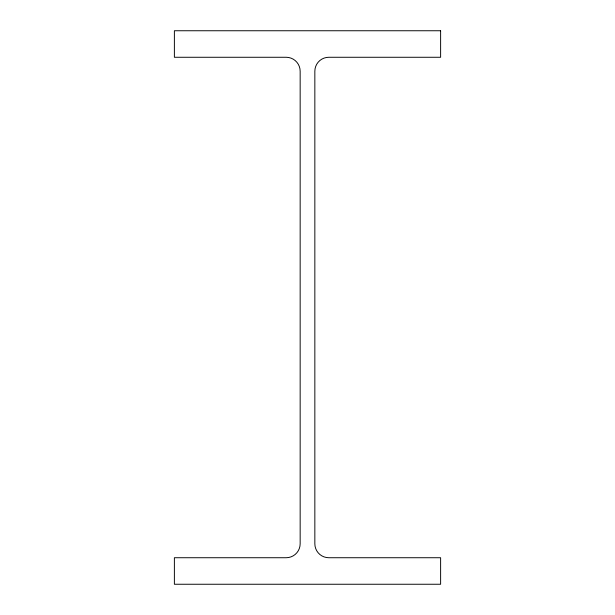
<?xml version="1.0" encoding="UTF-8"?>
<svg xmlns="http://www.w3.org/2000/svg" width="615" height="615" viewBox="0 0 615 615"><rect width="100%" height="100%" fill="white"/><g stroke="black" fill="none" stroke-linecap="round" stroke-linejoin="round"><path stroke-width="0.92" d="M440.617 30.75L174.383 30.75L174.383 57.272L286.19 57.272A13.968 13.968 0 0 1 300.158 71.248L300.158 543.752A13.968 13.968 0 0 1 286.19 557.728L174.383 557.728L174.383 584.25L440.617 584.25L440.617 557.728L328.81 557.728A13.968 13.968 0 0 1 314.842 543.752L314.842 71.248A13.968 13.968 0 0 1 328.81 57.272L440.617 57.272L440.617 30.75"/></g></svg>
